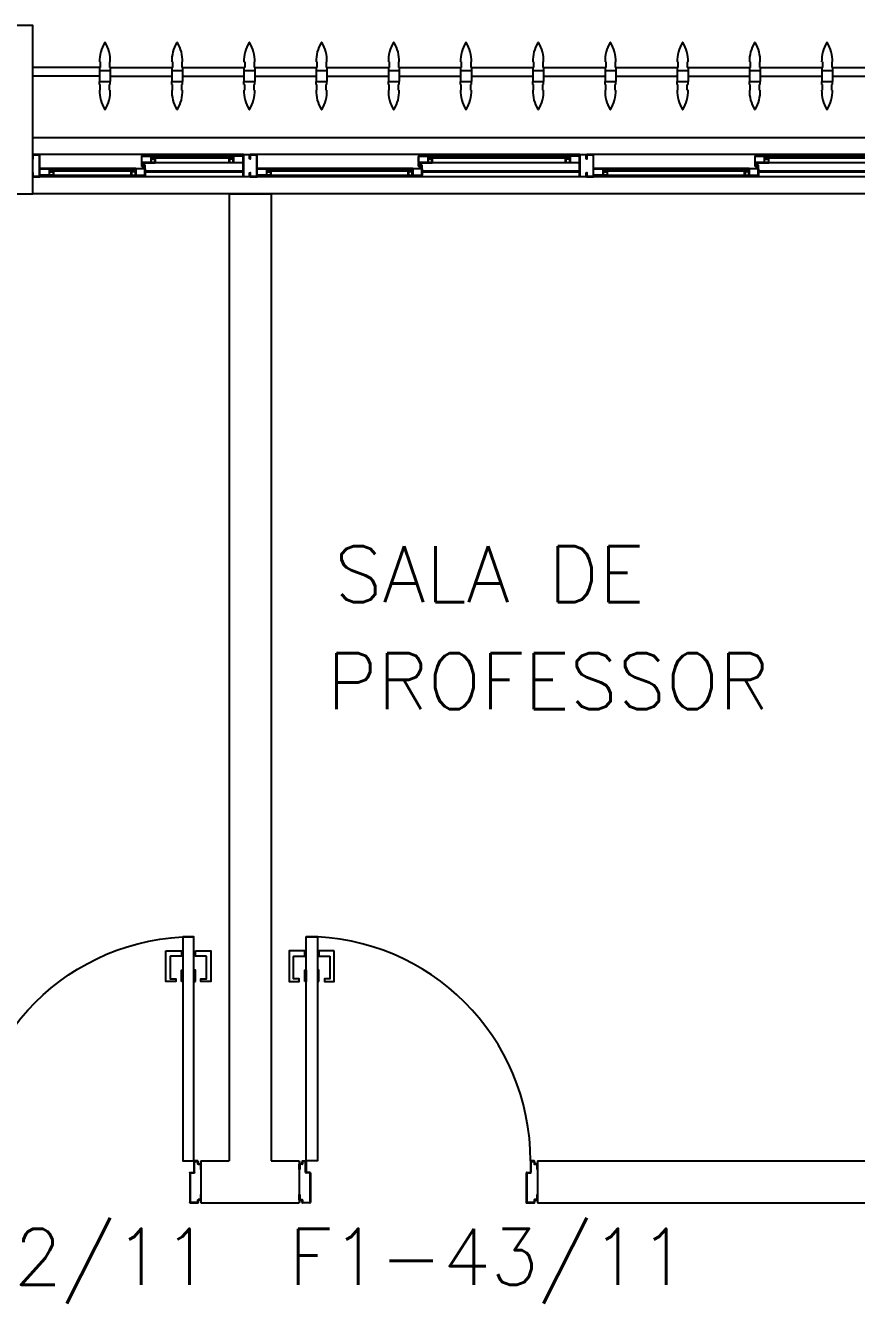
# Model space of a CAD drawing. Header units: millimetres. Extents: x 1887 to 2405, y 1100 to 1335.
# Drawn here: x 2100.384 to 2103.347, y 1239.49 to 1244.048 of the extents above; entities that cross this region are included whole.
import ezdxf

# ---------------------------------------------------------------- set-up
doc = ezdxf.new("R2010")
doc.units = ezdxf.units.MM
for name, color, linetype in [('AR-ALV', 2, 'Continuous'), ('AR-BRISES', 1, 'Continuous'), ('AR-ESQ', 1, 'Continuous'), ('AR-ESTC', 3, 'Continuous'), ('AR-PEITORIL', 1, 'Continuous'), ('AR-PORTA', 1, 'Continuous'), ('BR-PAINEL', 1, 'Continuous'), ('BR-SUPORTE', 1, 'Continuous'), ('DT-ESQ-BAGUETE-C', 2, 'Continuous'), ('DT-ESQ-BAGUETE-V', 1, 'Continuous'), ('DT-ESQ-CHAPA DOBRADA-V', 1, 'Continuous'), ('DT-ESQ-PERFIL CADEIRA-C', 2, 'Continuous'), ('DT-ESQ-PERFIL CADEIRA-V', 1, 'Continuous'), ('DT-ESQ-PERFIL U SIMPLES-C', 2, 'Continuous'), ('DT-ESQ-PERFIL U-C', 2, 'Continuous'), ('DT-ESQ-PERFIL U-V', 1, 'Continuous'), ('DT-ESQ-VIDRO-C', 2, 'Continuous'), ('ENDEREÇO', 2, 'Continuous'), ('maçaneta', 1, 'Continuous'), ('mov', 1, 'Continuous'), ('PM-PERFIL U-C', 2, 'Continuous'), ('pm1', 2, 'Continuous'), ('TEXTO', 2, 'Continuous')]:
    doc.layers.add(name, color=color, linetype=linetype)
doc.styles.add('UNB-100', font='simplex.shx', dxfattribs={"height": 0.2})
doc.styles.add('UNB1-100', font='simplex.shx', dxfattribs={"height": 0.2})

# ---------------------------------------------------------------- blocks, each defined once
blk = doc.blocks.new('EF40-P')
at = {"layer": 'DT-ESQ-BAGUETE-C', "color": 2, "ltscale": 0.1}
for points in [[(2.61, -0.08), (2.5965, -0.08), (2.5965, -0.0785), (2.6095, -0.0785, 0.414214), (2.61, -0.078), (2.61, -0.067, 0.414214), (2.6095, -0.0665), (2.5965, -0.0665), (2.5965, -0.065), (2.61, -0.065, -0.414214), (2.6115, -0.0665), (2.6115, -0.0785, -0.414214)], [(3.1015, -0.08), (3.115, -0.08), (3.115, -0.0785), (3.102, -0.0785, -0.414214), (3.1015, -0.078), (3.1015, -0.067, -0.414214), (3.102, -0.0665), (3.115, -0.0665), (3.115, -0.065), (3.1015, -0.065, 0.414214), (3.1, -0.0665), (3.1, -0.0785, 0.414214)], [(3.81, -0.08), (3.7965, -0.08), (3.7965, -0.0785), (3.8095, -0.0785, 0.414214), (3.81, -0.078), (3.81, -0.067, 0.414214), (3.8095, -0.0665), (3.7965, -0.0665), (3.7965, -0.065), (3.81, -0.065, -0.414214), (3.8115, -0.0665), (3.8115, -0.0785, -0.414214)], [(4.3015, -0.08), (4.315, -0.08), (4.315, -0.0785), (4.302, -0.0785, -0.414214), (4.3015, -0.078), (4.3015, -0.067, -0.414214), (4.302, -0.0665), (4.315, -0.0665), (4.315, -0.065), (4.3015, -0.065, 0.414214), (4.3, -0.0665), (4.3, -0.0785, 0.414214)], [(4.7975, -0.08), (4.784, -0.08), (4.784, -0.0785), (4.797, -0.0785, 0.414214), (4.7975, -0.078), (4.7975, -0.067, 0.414214), (4.797, -0.0665), (4.784, -0.0665), (4.784, -0.065), (4.7975, -0.065, -0.414214), (4.799, -0.0665), (4.799, -0.0785, -0.414214)], [(5.0765, -0.08), (5.09, -0.08), (5.09, -0.0785), (5.077, -0.0785, -0.414214), (5.0765, -0.078), (5.0765, -0.067, -0.414214), (5.077, -0.0665), (5.09, -0.0665), (5.09, -0.065), (5.0765, -0.065, 0.414214), (5.075, -0.0665), (5.075, -0.0785, 0.414214)], [(2.5265, -0.125), (2.54, -0.125), (2.54, -0.1235), (2.527, -0.1235, -0.414214), (2.5265, -0.123), (2.5265, -0.112, -0.414214), (2.527, -0.1115), (2.54, -0.1115), (2.54, -0.11), (2.5265, -0.11, 0.414214), (2.525, -0.1115), (2.525, -0.1235, 0.414214)], [(3.2485, -0.125), (3.235, -0.125), (3.235, -0.1235), (3.248, -0.1235, 0.414214), (3.2485, -0.123), (3.2485, -0.112, 0.414214), (3.248, -0.1115), (3.235, -0.1115), (3.235, -0.11), (3.2485, -0.11, -0.414214), (3.25, -0.1115), (3.25, -0.1235, -0.414214)], [(3.7265, -0.125), (3.74, -0.125), (3.74, -0.1235), (3.727, -0.1235, -0.414214), (3.7265, -0.123), (3.7265, -0.112, -0.414214), (3.727, -0.1115), (3.74, -0.1115), (3.74, -0.11), (3.7265, -0.11, 0.414214), (3.725, -0.1115), (3.725, -0.1235, 0.414214)], [(4.4485, -0.125), (4.435, -0.125), (4.435, -0.1235), (4.448, -0.1235, 0.414214), (4.4485, -0.123), (4.4485, -0.112, 0.414214), (4.448, -0.1115), (4.435, -0.1115), (4.435, -0.11), (4.4485, -0.11, -0.414214), (4.45, -0.1115), (4.45, -0.1235, -0.414214)], [(4.714, -0.125), (4.7275, -0.125), (4.7275, -0.1235), (4.7145, -0.1235, -0.414214), (4.714, -0.123), (4.714, -0.112, -0.414214), (4.7145, -0.1115), (4.7275, -0.1115), (4.7275, -0.11), (4.714, -0.11, 0.414214), (4.7125, -0.1115), (4.7125, -0.1235, 0.414214)]]:
    blk.add_lwpolyline(points, format="xyb", close=True, dxfattribs=at)
at = {"layer": 'DT-ESQ-BAGUETE-V', "ltscale": 0.1}
for p, q in [((2.61, -0.065), (3.1015, -0.065)), ((3.81, -0.065), (4.3015, -0.065)), ((4.7975, -0.065), (5.0765, -0.065))]:
    blk.add_line(p, q, dxfattribs=at)
at = {"layer": 'DT-ESQ-BAGUETE-V', "color": 1, "ltscale": 0.1}
for p, q in [((2.0485, -0.11), (2.5265, -0.11)), ((3.2485, -0.11), (3.7265, -0.11)), ((4.4485, -0.11), (4.714, -0.11))]:
    blk.add_line(p, q, dxfattribs=at)
at = {"layer": 'DT-ESQ-CHAPA DOBRADA-V', "color": 1, "ltscale": 0.1}
for p, q in [((2, -0.077), (2.5615, -0.077)), ((2, -0.08), (2.5615, -0.08)), ((3.2, -0.077), (3.7615, -0.077)), ((3.2, -0.08), (3.7615, -0.08))]:
    blk.add_line(p, q, dxfattribs=at)
at = {"layer": 'DT-ESQ-CHAPA DOBRADA-V', "ltscale": 0.1}
for p, q in [((4.4, -0.077), (4.749, -0.077)), ((4.4, -0.08), (4.749, -0.08))]:
    blk.add_line(p, q, dxfattribs=at)
at = {"layer": 'DT-ESQ-PERFIL CADEIRA-C', "color": 2, "ltscale": 0.1}
for p, q in [((2.5635, -0.0885), (2.61, -0.0885)), ((3.15, -0.0885), (3.1015, -0.0885)), ((3.7635, -0.0885), (3.81, -0.0885)), ((4.35, -0.0885), (4.3015, -0.0885)), ((4.751, -0.0885), (4.7975, -0.0885)), ((5.125, -0.0885), (5.0765, -0.0885)), ((2.573, -0.1335), (2.5265, -0.1335)), ((3.2, -0.1335), (3.2485, -0.1335)), ((3.773, -0.1335), (3.7265, -0.1335)), ((4.7605, -0.1335), (4.714, -0.1335))]:
    blk.add_line(p, q, dxfattribs=at)
at = {"layer": 'DT-ESQ-PERFIL CADEIRA-C', "ltscale": 0.1}
blk.add_line((4.4, -0.1335), (4.4485, -0.1335), dxfattribs=at)
at = {"layer": 'DT-ESQ-PERFIL CADEIRA-C', "color": 2, "ltscale": 0.1}
for points in [[(2.61, -0.087, -1), (2.61, -0.09), (2.5635, -0.09, -0.414214), (2.5615, -0.088), (2.5615, -0.067, -0.414214), (2.5635, -0.065), (2.595, -0.065, -0.414214), (2.5965, -0.0665), (2.5965, -0.087)], [(2.5965, -0.0885, -0.198913), (2.5954, -0.0881, -0.198913), (2.595, -0.087), (2.595, -0.067, 0.414214), (2.5945, -0.0665), (2.5635, -0.0665, 0.414214), (2.563, -0.067), (2.563, -0.088, 0.414214), (2.5635, -0.0885)], [(3.1015, -0.09), (3.15, -0.09), (3.15, -0.0885), (3.115, -0.0885, 0.198912), (3.1161, -0.0881, 0.198913), (3.1165, -0.087), (3.1165, -0.067, -0.414214), (3.117, -0.0665), (3.15, -0.0665), (3.15, -0.065), (3.1165, -0.065, 0.414214), (3.115, -0.0665), (3.115, -0.0785), (3.115, -0.08), (3.115, -0.087), (3.1015, -0.087, 1)], [(3.81, -0.087, -1), (3.81, -0.09), (3.7635, -0.09, -0.414214), (3.7615, -0.088), (3.7615, -0.067, -0.414214), (3.7635, -0.065), (3.795, -0.065, -0.414214), (3.7965, -0.0665), (3.7965, -0.087)], [(3.7965, -0.0885, -0.198913), (3.7954, -0.0881, -0.198913), (3.795, -0.087), (3.795, -0.067, 0.414214), (3.7945, -0.0665), (3.7635, -0.0665, 0.414214), (3.763, -0.067), (3.763, -0.088, 0.414214), (3.7635, -0.0885)], [(4.3015, -0.09), (4.35, -0.09), (4.35, -0.0885), (4.315, -0.0885, 0.198912), (4.3161, -0.0881, 0.198913), (4.3165, -0.087), (4.3165, -0.067, -0.414214), (4.317, -0.0665), (4.35, -0.0665), (4.35, -0.065), (4.3165, -0.065, 0.414214), (4.315, -0.0665), (4.315, -0.0785), (4.315, -0.08), (4.315, -0.087), (4.3015, -0.087, 1)], [(4.7975, -0.087, -1), (4.7975, -0.09), (4.751, -0.09, -0.414214), (4.749, -0.088), (4.749, -0.067, -0.414214), (4.751, -0.065), (4.7825, -0.065, -0.414214), (4.784, -0.0665), (4.784, -0.087)], [(4.784, -0.0885, -0.198913), (4.7829, -0.0881, -0.198913), (4.7825, -0.087), (4.7825, -0.067, 0.414214), (4.782, -0.0665), (4.751, -0.0665, 0.414214), (4.7505, -0.067), (4.7505, -0.088, 0.414214), (4.751, -0.0885)], [(5.0765, -0.09), (5.125, -0.09), (5.125, -0.0885), (5.09, -0.0885, 0.198912), (5.0911, -0.0881, 0.198913), (5.0915, -0.087), (5.0915, -0.067, -0.414214), (5.092, -0.0665), (5.125, -0.0665), (5.125, -0.065), (5.0915, -0.065, 0.414214), (5.09, -0.0665), (5.09, -0.0785), (5.09, -0.08), (5.09, -0.087), (5.0765, -0.087, 1)], [(2.5265, -0.132, 1), (2.5265, -0.135), (2.573, -0.135, 0.414214), (2.575, -0.133), (2.575, -0.112, 0.414214), (2.573, -0.11), (2.5415, -0.11, 0.414214), (2.54, -0.1115), (2.54, -0.132)], [(2.54, -0.1335, 0.198913), (2.5411, -0.1331, 0.198913), (2.5415, -0.132), (2.5415, -0.112, -0.414214), (2.542, -0.1115), (2.573, -0.1115, -0.414214), (2.5735, -0.112), (2.5735, -0.133, -0.414214), (2.573, -0.1335)], [(3.2485, -0.135), (3.2, -0.135), (3.2, -0.1335), (3.235, -0.1335, -0.198912), (3.2339, -0.1331, -0.198913), (3.2335, -0.132), (3.2335, -0.112, 0.414214), (3.233, -0.1115), (3.2, -0.1115), (3.2, -0.11), (3.2335, -0.11, -0.414214), (3.235, -0.1115), (3.235, -0.1235), (3.235, -0.125), (3.235, -0.132), (3.2485, -0.132, -1)], [(3.7265, -0.132, 1), (3.7265, -0.135), (3.773, -0.135, 0.414214), (3.775, -0.133), (3.775, -0.112, 0.414214), (3.773, -0.11), (3.7415, -0.11, 0.414214), (3.74, -0.1115), (3.74, -0.132)], [(3.74, -0.1335, 0.198913), (3.7411, -0.1331, 0.198913), (3.7415, -0.132), (3.7415, -0.112, -0.414214), (3.742, -0.1115), (3.773, -0.1115, -0.414214), (3.7735, -0.112), (3.7735, -0.133, -0.414214), (3.773, -0.1335)], [(4.4485, -0.135), (4.4, -0.135), (4.4, -0.1335), (4.435, -0.1335, -0.198912), (4.4339, -0.1331, -0.198913), (4.4335, -0.132), (4.4335, -0.112, 0.414214), (4.433, -0.1115), (4.4, -0.1115), (4.4, -0.11), (4.4335, -0.11, -0.414214), (4.435, -0.1115), (4.435, -0.1235), (4.435, -0.125), (4.435, -0.132), (4.4485, -0.132, -1)], [(4.714, -0.132, 1), (4.714, -0.135), (4.7605, -0.135, 0.414214), (4.7625, -0.133), (4.7625, -0.112, 0.414214), (4.7605, -0.11), (4.729, -0.11, 0.414214), (4.7275, -0.1115), (4.7275, -0.132)], [(4.7275, -0.1335, 0.198913), (4.7286, -0.1331, 0.198913), (4.729, -0.132), (4.729, -0.112, -0.414214), (4.7295, -0.1115), (4.7605, -0.1115, -0.414214), (4.761, -0.112), (4.761, -0.133, -0.414214), (4.7605, -0.1335)]]:
    blk.add_lwpolyline(points, format="xyb", close=True, dxfattribs=at)
at = {"layer": 'DT-ESQ-PERFIL CADEIRA-V', "color": 1, "ltscale": 0.1}
for p, q in [((2.595, -0.09), (3.1015, -0.09)), ((3.795, -0.09), (4.3015, -0.09)), ((4.7825, -0.09), (5.0765, -0.09)), ((2.0485, -0.135), (2.5265, -0.135)), ((4.4485, -0.135), (4.714, -0.135))]:
    blk.add_line(p, q, dxfattribs=at)
at = {"layer": 'DT-ESQ-PERFIL CADEIRA-V', "color": 2, "ltscale": 0.1}
blk.add_line((3.2485, -0.135), (3.7265, -0.135), dxfattribs=at)
at = {"layer": 'DT-ESQ-PERFIL U SIMPLES-C', "color": 2, "ltscale": 0.1}
for points in [[(2.5635, -0.102), (2.5715, -0.102), (2.5715, -0.1005), (2.5635, -0.1005, -0.414214), (2.563, -0.1), (2.563, -0.092, -0.414214), (2.5635, -0.0915), (2.5715, -0.0915), (2.5715, -0.09), (2.5635, -0.09, 0.414214), (2.5615, -0.092), (2.5615, -0.1, 0.414214)], [(3.7635, -0.102), (3.7715, -0.102), (3.7715, -0.1005), (3.7635, -0.1005, -0.414214), (3.763, -0.1), (3.763, -0.092, -0.414214), (3.7635, -0.0915), (3.7715, -0.0915), (3.7715, -0.09), (3.7635, -0.09, 0.414214), (3.7615, -0.092), (3.7615, -0.1, 0.414214)], [(4.751, -0.102), (4.759, -0.102), (4.759, -0.1005), (4.751, -0.1005, -0.414214), (4.7505, -0.1), (4.7505, -0.092, -0.414214), (4.751, -0.0915), (4.759, -0.0915), (4.759, -0.09), (4.751, -0.09, 0.414214), (4.749, -0.092), (4.749, -0.1, 0.414214)], [(2.573, -0.098), (2.565, -0.098), (2.565, -0.0995), (2.573, -0.0995, -0.414214), (2.5735, -0.1), (2.5735, -0.108, -0.414214), (2.573, -0.1085), (2.565, -0.1085), (2.565, -0.11), (2.573, -0.11, 0.414214), (2.575, -0.108), (2.575, -0.1, 0.414214)], [(3.773, -0.098), (3.765, -0.098), (3.765, -0.0995), (3.773, -0.0995, -0.414214), (3.7735, -0.1), (3.7735, -0.108, -0.414214), (3.773, -0.1085), (3.765, -0.1085), (3.765, -0.11), (3.773, -0.11, 0.414214), (3.775, -0.108), (3.775, -0.1, 0.414214)], [(4.7605, -0.098), (4.7525, -0.098), (4.7525, -0.0995), (4.7605, -0.0995, -0.414214), (4.761, -0.1), (4.761, -0.108, -0.414214), (4.7605, -0.1085), (4.7525, -0.1085), (4.7525, -0.11), (4.7605, -0.11, 0.414214), (4.7625, -0.108), (4.7625, -0.1, 0.414214)]]:
    blk.add_lwpolyline(points, format="xyb", close=True, dxfattribs=at)
at = {"layer": 'DT-ESQ-PERFIL U-C', "color": 2, "ltscale": 0.1}
for points in [[(3.175, -0.0615, 0.414214), (3.1735, -0.06), (3.1515, -0.06, 0.414214), (3.15, -0.0615), (3.15, -0.1385, 0.414214), (3.1515, -0.14), (3.1735, -0.14, 0.414214), (3.175, -0.1385), (3.175, -0.125), (3.1735, -0.125), (3.1735, -0.138, -0.414214), (3.173, -0.1385), (3.152, -0.1385, -0.414214), (3.1515, -0.138), (3.1515, -0.062, -0.414214), (3.152, -0.0615), (3.173, -0.0615, -0.414214), (3.1735, -0.062), (3.1735, -0.075), (3.175, -0.075)], [(3.175, -0.0615, -0.414214), (3.1765, -0.06), (3.1985, -0.06, -0.414214), (3.2, -0.0615), (3.2, -0.1385, -0.414214), (3.1985, -0.14), (3.1765, -0.14, -0.414214), (3.175, -0.1385), (3.175, -0.125), (3.1765, -0.125), (3.1765, -0.138, 0.414214), (3.177, -0.1385), (3.198, -0.1385, 0.414214), (3.1985, -0.138), (3.1985, -0.062, 0.414214), (3.198, -0.0615), (3.177, -0.0615, 0.414214), (3.1765, -0.062), (3.1765, -0.075), (3.175, -0.075)], [(4.375, -0.0615, 0.414214), (4.3735, -0.06), (4.3515, -0.06, 0.414214), (4.35, -0.0615), (4.35, -0.1385, 0.414214), (4.3515, -0.14), (4.3735, -0.14, 0.414214), (4.375, -0.1385), (4.375, -0.125), (4.3735, -0.125), (4.3735, -0.138, -0.414214), (4.373, -0.1385), (4.352, -0.1385, -0.414214), (4.3515, -0.138), (4.3515, -0.062, -0.414214), (4.352, -0.0615), (4.373, -0.0615, -0.414214), (4.3735, -0.062), (4.3735, -0.075), (4.375, -0.075)], [(4.375, -0.0615, -0.414214), (4.3765, -0.06), (4.3985, -0.06, -0.414214), (4.4, -0.0615), (4.4, -0.1385, -0.414214), (4.3985, -0.14), (4.3765, -0.14, -0.414214), (4.375, -0.1385), (4.375, -0.125), (4.3765, -0.125), (4.3765, -0.138, 0.414214), (4.377, -0.1385), (4.398, -0.1385, 0.414214), (4.3985, -0.138), (4.3985, -0.062, 0.414214), (4.398, -0.0615), (4.377, -0.0615, 0.414214), (4.3765, -0.062), (4.3765, -0.075), (4.375, -0.075)], [(5.15, -0.0615, 0.414214), (5.1485, -0.06), (5.1265, -0.06, 0.414214), (5.125, -0.0615), (5.125, -0.1385, 0.414214), (5.1265, -0.14), (5.1485, -0.14, 0.414214), (5.15, -0.1385), (5.15, -0.125), (5.1485, -0.125), (5.1485, -0.138, -0.414214), (5.148, -0.1385), (5.127, -0.1385, -0.414214), (5.1265, -0.138), (5.1265, -0.062, -0.414214), (5.127, -0.0615), (5.148, -0.0615, -0.414214), (5.1485, -0.062), (5.1485, -0.075), (5.15, -0.075)]]:
    blk.add_lwpolyline(points, format="xyb", close=True, dxfattribs=at)
at = {"layer": 'DT-ESQ-PERFIL U-V', "color": 1, "ltscale": 0.1}
for p, q in [((1.9985, -0.06), (3.1515, -0.06)), ((4.3985, -0.06), (5.1265, -0.06)), ((1.9985, -0.14), (3.1515, -0.14)), ((4.3985, -0.14), (5.1265, -0.14))]:
    blk.add_line(p, q, dxfattribs=at)
at = {"layer": 'DT-ESQ-PERFIL U-V', "ltscale": 0.1}
for p, q in [((3.1985, -0.06), (4.3515, -0.06)), ((3.1985, -0.14), (4.3515, -0.14))]:
    blk.add_line(p, q, dxfattribs=at)
at = {"layer": 'DT-ESQ-VIDRO-C', "ltscale": 0.1}
for points in [[(3.1125, -0.085), (3.1125, -0.082), (2.599, -0.082), (2.599, -0.085)], [(4.3125, -0.085), (4.3125, -0.082), (3.799, -0.082), (3.799, -0.085)], [(5.0875, -0.085), (5.0875, -0.082), (4.7865, -0.082), (4.7865, -0.085)], [(2.038, -0.13), (2.038, -0.127), (2.537, -0.127), (2.537, -0.13)], [(3.238, -0.13), (3.238, -0.127), (3.737, -0.127), (3.737, -0.13)], [(4.438, -0.13), (4.438, -0.127), (4.7245, -0.127), (4.7245, -0.13)]]:
    blk.add_lwpolyline(points, close=True, dxfattribs=at)
blk = doc.blocks.new('BR-MODULO8')
at = {"layer": 'BR-PAINEL'}
for p, q in [((-4.9117, 0.27), (-4.9092, 0.27)), ((-4.9117, 0.25), (-4.9117, 0.24)), ((-4.9117, 0.25), (-4.9092, 0.25)), ((-4.9117, 0.24), (-4.8733, 0.24)), ((-4.9117, 0.24), (-4.9117, 0.2)), ((-4.9092, 0.27), (-4.9092, 0.25)), ((-4.8758, 0.27), (-4.8758, 0.25)), ((-4.8733, 0.27), (-4.8758, 0.27)), ((-4.8733, 0.25), (-4.8758, 0.25)), ((-4.8733, 0.25), (-4.8733, 0.24)), ((-4.8733, 0.24), (-4.8733, 0.2)), ((-4.6542, 0.27), (-4.6517, 0.27)), ((-4.6542, 0.25), (-4.6542, 0.24)), ((-4.6542, 0.25), (-4.6517, 0.25)), ((-4.6542, 0.24), (-4.6158, 0.24)), ((-4.6542, 0.24), (-4.6542, 0.2)), ((-4.6517, 0.27), (-4.6517, 0.25)), ((-4.6183, 0.27), (-4.6183, 0.25)), ((-4.6158, 0.27), (-4.6183, 0.27)), ((-4.6158, 0.25), (-4.6183, 0.25)), ((-4.6158, 0.25), (-4.6158, 0.24)), ((-4.6158, 0.24), (-4.6158, 0.2)), ((-4.3967, 0.27), (-4.3942, 0.27)), ((-4.3967, 0.25), (-4.3967, 0.24)), ((-4.3967, 0.25), (-4.3942, 0.25)), ((-4.3967, 0.24), (-4.3583, 0.24)), ((-4.3967, 0.24), (-4.3967, 0.2)), ((-4.3942, 0.27), (-4.3942, 0.25)), ((-4.3608, 0.27), (-4.3608, 0.25)), ((-4.3583, 0.27), (-4.3608, 0.27)), ((-4.3583, 0.25), (-4.3608, 0.25)), ((-4.3583, 0.25), (-4.3583, 0.24)), ((-4.3583, 0.24), (-4.3583, 0.2)), ((-4.1392, 0.27), (-4.1367, 0.27)), ((-4.1392, 0.25), (-4.1392, 0.24)), ((-4.1392, 0.25), (-4.1367, 0.25)), ((-4.1392, 0.24), (-4.1008, 0.24)), ((-4.1392, 0.24), (-4.1392, 0.2)), ((-4.1367, 0.27), (-4.1367, 0.25)), ((-4.1033, 0.27), (-4.1033, 0.25)), ((-4.1008, 0.27), (-4.1033, 0.27)), ((-4.1008, 0.25), (-4.1033, 0.25)), ((-4.1008, 0.25), (-4.1008, 0.24)), ((-4.1008, 0.24), (-4.1008, 0.2)), ((-3.8817, 0.27), (-3.8792, 0.27)), ((-3.8817, 0.25), (-3.8817, 0.24)), ((-3.8817, 0.25), (-3.8792, 0.25)), ((-3.8817, 0.24), (-3.8433, 0.24)), ((-3.8817, 0.24), (-3.8817, 0.2)), ((-3.8792, 0.27), (-3.8792, 0.25)), ((-3.8458, 0.27), (-3.8458, 0.25)), ((-3.8433, 0.27), (-3.8458, 0.27)), ((-3.8433, 0.25), (-3.8458, 0.25)), ((-3.8433, 0.25), (-3.8433, 0.24)), ((-3.8433, 0.24), (-3.8433, 0.2)), ((-3.6242, 0.27), (-3.6217, 0.27)), ((-3.6242, 0.25), (-3.6242, 0.24)), ((-3.6242, 0.25), (-3.6217, 0.25)), ((-3.6242, 0.24), (-3.5858, 0.24)), ((-3.6242, 0.24), (-3.6242, 0.2)), ((-3.6217, 0.27), (-3.6217, 0.25)), ((-3.5883, 0.27), (-3.5883, 0.25)), ((-3.5858, 0.27), (-3.5883, 0.27)), ((-3.5858, 0.25), (-3.5883, 0.25)), ((-3.5858, 0.25), (-3.5858, 0.24)), ((-3.5858, 0.24), (-3.5858, 0.2)), ((-3.3667, 0.27), (-3.3642, 0.27)), ((-3.3667, 0.25), (-3.3667, 0.24)), ((-3.3667, 0.25), (-3.3642, 0.25)), ((-3.3667, 0.24), (-3.3283, 0.24)), ((-3.3667, 0.24), (-3.3667, 0.2)), ((-3.3642, 0.27), (-3.3642, 0.25)), ((-3.3308, 0.27), (-3.3308, 0.25)), ((-3.3283, 0.27), (-3.3308, 0.27)), ((-3.3283, 0.25), (-3.3308, 0.25)), ((-3.3283, 0.25), (-3.3283, 0.24)), ((-3.3283, 0.24), (-3.3283, 0.2)), ((-3.1092, 0.27), (-3.1067, 0.27)), ((-3.1092, 0.25), (-3.1092, 0.24)), ((-3.1092, 0.25), (-3.1067, 0.25)), ((-3.1092, 0.24), (-3.0708, 0.24)), ((-3.1092, 0.24), (-3.1092, 0.2)), ((-3.1067, 0.27), (-3.1067, 0.25)), ((-3.0733, 0.27), (-3.0733, 0.25)), ((-3.0708, 0.27), (-3.0733, 0.27)), ((-3.0708, 0.25), (-3.0733, 0.25)), ((-3.0708, 0.25), (-3.0708, 0.24)), ((-3.0708, 0.24), (-3.0708, 0.2)), ((-2.8517, 0.27), (-2.8492, 0.27)), ((-2.8517, 0.25), (-2.8517, 0.24)), ((-2.8517, 0.25), (-2.8492, 0.25)), ((-2.8517, 0.24), (-2.8133, 0.24)), ((-2.8517, 0.24), (-2.8517, 0.2)), ((-2.8492, 0.27), (-2.8492, 0.25)), ((-2.8158, 0.27), (-2.8158, 0.25)), ((-2.8133, 0.27), (-2.8158, 0.27)), ((-2.8133, 0.25), (-2.8158, 0.25)), ((-2.8133, 0.25), (-2.8133, 0.24)), ((-2.8133, 0.24), (-2.8133, 0.2)), ((-2.5942, 0.27), (-2.5917, 0.27)), ((-2.5942, 0.25), (-2.5942, 0.24)), ((-2.5942, 0.25), (-2.5917, 0.25)), ((-2.5942, 0.24), (-2.5558, 0.24)), ((-2.5942, 0.24), (-2.5942, 0.2)), ((-2.5917, 0.27), (-2.5917, 0.25)), ((-2.5583, 0.27), (-2.5583, 0.25)), ((-2.5558, 0.27), (-2.5583, 0.27)), ((-2.5558, 0.25), (-2.5583, 0.25)), ((-2.5558, 0.25), (-2.5558, 0.24)), ((-2.5558, 0.24), (-2.5558, 0.2)), ((-2.3367, 0.27), (-2.3342, 0.27)), ((-2.3367, 0.25), (-2.3367, 0.24)), ((-2.3367, 0.25), (-2.3342, 0.25)), ((-2.3367, 0.24), (-2.2983, 0.24)), ((-2.3367, 0.24), (-2.3367, 0.2)), ((-2.3342, 0.27), (-2.3342, 0.25)), ((-2.3008, 0.27), (-2.3008, 0.25)), ((-2.2983, 0.27), (-2.3008, 0.27)), ((-2.2983, 0.25), (-2.3008, 0.25)), ((-2.2983, 0.25), (-2.2983, 0.24)), ((-2.2983, 0.24), (-2.2983, 0.2)), ((-4.9117, 0.2), (-4.8733, 0.2)), ((-4.9117, 0.19), (-4.9117, 0.2)), ((-4.9117, 0.19), (-4.9092, 0.19)), ((-4.9092, 0.17), (-4.9092, 0.19)), ((-4.8733, 0.19), (-4.8758, 0.19)), ((-4.8758, 0.17), (-4.8758, 0.19)), ((-4.8733, 0.19), (-4.8733, 0.2)), ((-4.6542, 0.2), (-4.6158, 0.2)), ((-4.6542, 0.19), (-4.6542, 0.2)), ((-4.6542, 0.19), (-4.6517, 0.19)), ((-4.6517, 0.17), (-4.6517, 0.19)), ((-4.6158, 0.19), (-4.6183, 0.19)), ((-4.6183, 0.17), (-4.6183, 0.19)), ((-4.6158, 0.19), (-4.6158, 0.2)), ((-4.3967, 0.2), (-4.3583, 0.2)), ((-4.3967, 0.19), (-4.3967, 0.2)), ((-4.3967, 0.19), (-4.3942, 0.19)), ((-4.3942, 0.17), (-4.3942, 0.19)), ((-4.3583, 0.19), (-4.3608, 0.19)), ((-4.3608, 0.17), (-4.3608, 0.19)), ((-4.3583, 0.19), (-4.3583, 0.2)), ((-4.1392, 0.2), (-4.1008, 0.2)), ((-4.1392, 0.19), (-4.1392, 0.2)), ((-4.1392, 0.19), (-4.1367, 0.19)), ((-4.1367, 0.17), (-4.1367, 0.19)), ((-4.1008, 0.19), (-4.1033, 0.19)), ((-4.1033, 0.17), (-4.1033, 0.19)), ((-4.1008, 0.19), (-4.1008, 0.2)), ((-3.8817, 0.2), (-3.8433, 0.2)), ((-3.8817, 0.19), (-3.8817, 0.2)), ((-3.8817, 0.19), (-3.8792, 0.19)), ((-3.8792, 0.17), (-3.8792, 0.19)), ((-3.8433, 0.19), (-3.8458, 0.19)), ((-3.8458, 0.17), (-3.8458, 0.19)), ((-3.8433, 0.19), (-3.8433, 0.2)), ((-3.6242, 0.2), (-3.5858, 0.2)), ((-3.6242, 0.19), (-3.6242, 0.2)), ((-3.6242, 0.19), (-3.6217, 0.19)), ((-3.6217, 0.17), (-3.6217, 0.19)), ((-3.5858, 0.19), (-3.5883, 0.19)), ((-3.5883, 0.17), (-3.5883, 0.19)), ((-3.5858, 0.19), (-3.5858, 0.2)), ((-3.3667, 0.2), (-3.3283, 0.2)), ((-3.3667, 0.19), (-3.3667, 0.2)), ((-3.3667, 0.19), (-3.3642, 0.19)), ((-3.3642, 0.17), (-3.3642, 0.19)), ((-3.3283, 0.19), (-3.3308, 0.19)), ((-3.3308, 0.17), (-3.3308, 0.19)), ((-3.3283, 0.19), (-3.3283, 0.2)), ((-3.1092, 0.2), (-3.0708, 0.2)), ((-3.1092, 0.19), (-3.1092, 0.2)), ((-3.1092, 0.19), (-3.1067, 0.19)), ((-3.1067, 0.17), (-3.1067, 0.19)), ((-3.0708, 0.19), (-3.0733, 0.19)), ((-3.0733, 0.17), (-3.0733, 0.19)), ((-3.0708, 0.19), (-3.0708, 0.2)), ((-2.8517, 0.2), (-2.8133, 0.2)), ((-2.8517, 0.19), (-2.8517, 0.2)), ((-2.8517, 0.19), (-2.8492, 0.19)), ((-2.8492, 0.17), (-2.8492, 0.19)), ((-2.8133, 0.19), (-2.8158, 0.19)), ((-2.8158, 0.17), (-2.8158, 0.19)), ((-2.8133, 0.19), (-2.8133, 0.2)), ((-2.5942, 0.2), (-2.5558, 0.2)), ((-2.5942, 0.19), (-2.5942, 0.2)), ((-2.5942, 0.19), (-2.5917, 0.19)), ((-2.5917, 0.17), (-2.5917, 0.19)), ((-2.5558, 0.19), (-2.5583, 0.19)), ((-2.5583, 0.17), (-2.5583, 0.19)), ((-2.5558, 0.19), (-2.5558, 0.2)), ((-2.3367, 0.2), (-2.2983, 0.2)), ((-2.3367, 0.19), (-2.3367, 0.2)), ((-2.3367, 0.19), (-2.3342, 0.19)), ((-2.3342, 0.17), (-2.3342, 0.19)), ((-2.2983, 0.19), (-2.3008, 0.19)), ((-2.3008, 0.17), (-2.3008, 0.19)), ((-2.2983, 0.19), (-2.2983, 0.2)), ((-4.9117, 0.17), (-4.9092, 0.17)), ((-4.8733, 0.17), (-4.8758, 0.17)), ((-4.6542, 0.17), (-4.6517, 0.17)), ((-4.6158, 0.17), (-4.6183, 0.17)), ((-4.3967, 0.17), (-4.3942, 0.17)), ((-4.3583, 0.17), (-4.3608, 0.17)), ((-4.1392, 0.17), (-4.1367, 0.17)), ((-4.1008, 0.17), (-4.1033, 0.17)), ((-3.8817, 0.17), (-3.8792, 0.17)), ((-3.8433, 0.17), (-3.8458, 0.17)), ((-3.6242, 0.17), (-3.6217, 0.17)), ((-3.5858, 0.17), (-3.5883, 0.17)), ((-3.3667, 0.17), (-3.3642, 0.17)), ((-3.3283, 0.17), (-3.3308, 0.17)), ((-3.1092, 0.17), (-3.1067, 0.17)), ((-3.0708, 0.17), (-3.0733, 0.17)), ((-2.8517, 0.17), (-2.8492, 0.17)), ((-2.8133, 0.17), (-2.8158, 0.17)), ((-2.5942, 0.17), (-2.5917, 0.17)), ((-2.5558, 0.17), (-2.5583, 0.17)), ((-2.3367, 0.17), (-2.3342, 0.17)), ((-2.2983, 0.17), (-2.3008, 0.17))]:
    blk.add_line(p, q, dxfattribs=at)
for centre, radius, start, end in [((-4.7867, 0.2739), 0.1251, 148.4721, 181.772), ((-4.8925, 0.3387), 0.001, 37.1012, 142.8988), ((-4.9983, 0.2739), 0.1251, 358.228, 31.5279), ((-4.5292, 0.2739), 0.1251, 148.4721, 181.772), ((-4.635, 0.3387), 0.001, 37.1012, 142.8988), ((-4.7408, 0.2739), 0.1251, 358.228, 31.5279), ((-4.2717, 0.2739), 0.1251, 148.4721, 181.772), ((-4.3775, 0.3387), 0.001, 37.1012, 142.8988), ((-4.4833, 0.2739), 0.1251, 358.228, 31.5279), ((-4.0142, 0.2739), 0.1251, 148.4721, 181.772), ((-4.12, 0.3387), 0.001, 37.1012, 142.8988), ((-4.2258, 0.2739), 0.1251, 358.228, 31.5279), ((-3.7567, 0.2739), 0.1251, 148.4721, 181.772), ((-3.8625, 0.3387), 0.001, 37.1012, 142.8988), ((-3.9683, 0.2739), 0.1251, 358.228, 31.5279), ((-3.4992, 0.2739), 0.1251, 148.4721, 181.772), ((-3.605, 0.3387), 0.001, 37.1012, 142.8988), ((-3.7108, 0.2739), 0.1251, 358.228, 31.5279), ((-3.2417, 0.2739), 0.1251, 148.4721, 181.772), ((-3.3475, 0.3387), 0.001, 37.1012, 142.8988), ((-3.4533, 0.2739), 0.1251, 358.228, 31.5279), ((-2.9842, 0.2739), 0.1251, 148.4721, 181.772), ((-3.09, 0.3387), 0.001, 37.1012, 142.8988), ((-3.1958, 0.2739), 0.1251, 358.228, 31.5279), ((-2.7267, 0.2739), 0.1251, 148.4721, 181.772), ((-2.8325, 0.3387), 0.001, 37.1012, 142.8988), ((-2.9383, 0.2739), 0.1251, 358.228, 31.5279), ((-2.4692, 0.2739), 0.1251, 148.4721, 181.772), ((-2.575, 0.3387), 0.001, 37.1012, 142.8988), ((-2.6808, 0.2739), 0.1251, 358.228, 31.5279), ((-2.2117, 0.2739), 0.1251, 148.4721, 181.772), ((-2.3175, 0.3387), 0.001, 37.1012, 142.8988), ((-2.4233, 0.2739), 0.1251, 358.228, 31.5279), ((-4.7867, 0.1661), 0.1251, 178.228, 211.5279), ((-4.9983, 0.1661), 0.1251, 328.4721, 1.772), ((-4.5292, 0.1661), 0.1251, 178.228, 211.5279), ((-4.7408, 0.1661), 0.1251, 328.4721, 1.772), ((-4.2717, 0.1661), 0.1251, 178.228, 211.5279), ((-4.4833, 0.1661), 0.1251, 328.4721, 1.772), ((-4.0142, 0.1661), 0.1251, 178.228, 211.5279), ((-4.2258, 0.1661), 0.1251, 328.4721, 1.772), ((-3.7567, 0.1661), 0.1251, 178.228, 211.5279), ((-3.9683, 0.1661), 0.1251, 328.4721, 1.772), ((-3.4992, 0.1661), 0.1251, 178.228, 211.5279), ((-3.7108, 0.1661), 0.1251, 328.4721, 1.772), ((-3.2417, 0.1661), 0.1251, 178.228, 211.5279), ((-3.4533, 0.1661), 0.1251, 328.4721, 1.772), ((-2.9842, 0.1661), 0.1251, 178.228, 211.5279), ((-3.1958, 0.1661), 0.1251, 328.4721, 1.772), ((-2.7267, 0.1661), 0.1251, 178.228, 211.5279), ((-2.9383, 0.1661), 0.1251, 328.4721, 1.772), ((-2.4692, 0.1661), 0.1251, 178.228, 211.5279), ((-2.6808, 0.1661), 0.1251, 328.4721, 1.772), ((-2.2117, 0.1661), 0.1251, 178.228, 211.5279), ((-2.4233, 0.1661), 0.1251, 328.4721, 1.772), ((-4.8925, 0.1013), 0.001, 217.1012, 322.8988), ((-4.635, 0.1013), 0.001, 217.1012, 322.8988), ((-4.3775, 0.1013), 0.001, 217.1012, 322.8988), ((-4.12, 0.1013), 0.001, 217.1012, 322.8988), ((-3.8625, 0.1013), 0.001, 217.1012, 322.8988), ((-3.605, 0.1013), 0.001, 217.1012, 322.8988), ((-3.3475, 0.1013), 0.001, 217.1012, 322.8988), ((-3.09, 0.1013), 0.001, 217.1012, 322.8988), ((-2.8325, 0.1013), 0.001, 217.1012, 322.8988), ((-2.575, 0.1013), 0.001, 217.1012, 322.8988), ((-2.3175, 0.1013), 0.001, 217.1012, 322.8988)]:
    blk.add_arc(centre, radius, start, end, dxfattribs=at)
at = {"layer": 'BR-SUPORTE'}
for p, q in [((-4.9117, 0.25), (-5.15, 0.25)), ((-4.8733, 0.25), (-4.6517, 0.25)), ((-4.6158, 0.25), (-4.3942, 0.25)), ((-4.3583, 0.25), (-4.1367, 0.25)), ((-4.1008, 0.25), (-3.8792, 0.25)), ((-3.8433, 0.25), (-3.6217, 0.25)), ((-3.5858, 0.25), (-3.3642, 0.25)), ((-3.3283, 0.25), (-3.1067, 0.25)), ((-3.0708, 0.25), (-2.8492, 0.25)), ((-2.8133, 0.25), (-2.5917, 0.25)), ((-2.5558, 0.25), (-2.3342, 0.25)), ((-2.2983, 0.25), (-2.0767, 0.25)), ((-4.9117, 0.22), (-5.15, 0.22)), ((-4.8733, 0.22), (-4.6542, 0.22)), ((-4.6158, 0.22), (-4.3967, 0.22)), ((-4.3583, 0.22), (-4.1392, 0.22)), ((-4.1008, 0.22), (-3.8817, 0.22)), ((-3.8433, 0.22), (-3.6242, 0.22)), ((-3.5858, 0.22), (-3.3667, 0.22)), ((-3.3283, 0.22), (-3.1092, 0.22)), ((-3.0708, 0.22), (-2.8517, 0.22)), ((-2.8133, 0.22), (-2.5942, 0.22)), ((-2.5558, 0.22), (-2.3367, 0.22)), ((-2.2983, 0.22), (-2.0792, 0.22))]:
    blk.add_line(p, q, dxfattribs=at)
blk = doc.blocks.new('PM3')
at = {"layer": 'maçaneta'}
for points in [[(0.02, 0.825), (-0.035, 0.825), (-0.035, 0.715), (0, 0.715), (0, 0.725), (-0.02, 0.725), (-0.02, 0.8035, -0.414214), (-0.0185, 0.805), (0.02, 0.805)], [(0.125, 0.825), (0.07, 0.825), (0.07, 0.805), (0.1085, 0.805, -0.414214), (0.11, 0.8035), (0.11, 0.725), (0.09, 0.725), (0.09, 0.715), (0.125, 0.715)]]:
    blk.add_lwpolyline(points, format="xyb", close=True, dxfattribs=at)
for points in [[(0.02, 0.715), (0.02, 0.755), (0.025, 0.755), (0.025, 0.715)], [(0.07, 0.715), (0.07, 0.755), (0.065, 0.755), (0.065, 0.715)]]:
    blk.add_lwpolyline(points, close=True, dxfattribs=at)
at = {"layer": 'mov'}
blk.add_arc((0.025, 0.075), 0.8, 0, 90, dxfattribs=at)
at = {"layer": 'PM-PERFIL U-C'}
for p, q in [((0, 0.045), (0, 0.0635)), ((0.0015, 0.065), (0.01, 0.065)), ((0.002, 0.063), (0.002, 0.045)), ((0.0105, 0.063), (0.002, 0.063)), ((0.01, 0.065), (0.01, 0.0735)), ((0.0115, 0.075), (0.0235, 0.075)), ((0.012, 0.073), (0.012, 0.0645)), ((0.023, 0.073), (0.012, 0.073)), ((0.023, 0.0335), (0.023, 0.073)), ((0.025, 0.0735), (0.025, 0.034)), ((0.825, 0.0735), (0.825, 0.034)), ((0.8385, 0.075), (0.8265, 0.075)), ((0.827, 0.073), (0.838, 0.073)), ((0.827, 0.0335), (0.827, 0.073)), ((0.838, 0.073), (0.838, 0.0645)), ((0.8395, 0.063), (0.848, 0.063)), ((0.84, 0.065), (0.84, 0.0735)), ((0.8485, 0.065), (0.84, 0.065)), ((0.848, 0.063), (0.848, 0.045)), ((0.85, 0.045), (0.85, 0.0635)), ((0.002, 0.045), (0, 0.045)), ((0.038, 0.032), (0.0245, 0.032)), ((0.0385, 0.034), (0.025, 0.034)), ((0.038, 0.032), (0.038, -0.073)), ((0.04, 0.0325), (0.04, -0.0735)), ((0.81, 0.0325), (0.81, -0.0735)), ((0.8115, 0.034), (0.825, 0.034)), ((0.812, 0.032), (0.8255, 0.032)), ((0.812, 0.032), (0.812, -0.073)), ((0.848, 0.045), (0.85, 0.045)), ((0, -0.045), (0.002, -0.045)), ((0, -0.0635), (0, -0.045)), ((0.002, -0.045), (0.002, -0.063)), ((0.85, -0.045), (0.848, -0.045)), ((0.848, -0.045), (0.848, -0.063)), ((0.85, -0.0635), (0.85, -0.045)), ((0.01, -0.065), (0.0015, -0.065)), ((0.002, -0.063), (0.0105, -0.063)), ((0.01, -0.0735), (0.01, -0.065)), ((0.0385, -0.075), (0.0115, -0.075)), ((0.012, -0.0645), (0.012, -0.073)), ((0.012, -0.073), (0.038, -0.073)), ((0.8115, -0.075), (0.8385, -0.075)), ((0.838, -0.073), (0.812, -0.073)), ((0.838, -0.0645), (0.838, -0.073)), ((0.848, -0.063), (0.8395, -0.063)), ((0.84, -0.0735), (0.84, -0.065)), ((0.84, -0.065), (0.8485, -0.065))]:
    blk.add_line(p, q, dxfattribs=at)
for centre, start, end in [((0.0015, 0.0635), 90, 180), ((0.0115, 0.0735), 90, 180), ((0.0105, 0.0645), 270, 0), ((0.0235, 0.0735), 360, 90), ((0.8265, 0.0735), 90, 180), ((0.8395, 0.0645), 180, 270), ((0.8385, 0.0735), 0, 90), ((0.8485, 0.0635), 0, 90), ((0.0245, 0.0335), 180, 270), ((0.0385, 0.0325), 0, 90), ((0.8115, 0.0325), 90, 180), ((0.8255, 0.0335), 270, 0), ((0.0015, -0.0635), 180, 270), ((0.0115, -0.0735), 180, 270), ((0.0105, -0.0645), 0, 90), ((0.0385, -0.0735), 269.9386, 0), ((0.8115, -0.0735), 180, 270.0614), ((0.8395, -0.0645), 90, 180), ((0.8385, -0.0735), 270, 0), ((0.8485, -0.0635), 270, 0)]:
    blk.add_arc(centre, 0.0015, start, end, dxfattribs=at)
at = {"layer": 'pm1'}
blk.add_lwpolyline([(0.065, 0.875), (0.065, 0.075), (0.025, 0.075), (0.025, 0.875)], close=True, dxfattribs=at)

msp = doc.modelspace()

# ---------------------------------------------------------------- linework, layer by layer
at = {"layer": 'AR-ALV'}
for p, q in [((2101.1097, 1243.4485), (2101.2597, 1243.4485)), ((2101.1097, 1243.4485), (2101.1097, 1239.9985)), ((2101.2597, 1243.4485), (2101.1097, 1243.4485)), ((2101.2597, 1243.4485), (2101.2597, 1239.9985)), ((2101.0097, 1239.9985), (2101.0097, 1239.8485)), ((2101.0097, 1239.9985), (2101.1097, 1239.9985)), ((2101.2597, 1239.9985), (2101.3597, 1239.9985)), ((2101.3597, 1239.9985), (2101.3597, 1239.8485)), ((2102.2097, 1239.9985), (2104.1097, 1239.9985)), ((2102.2097, 1239.9985), (2102.2097, 1239.8485)), ((2101.0097, 1239.8485), (2101.3597, 1239.8485)), ((2102.2097, 1239.8485), (2104.3597, 1239.8485))]:
    msp.add_line(p, q, dxfattribs=at)
at = {"layer": 'AR-ESTC'}
msp.add_lwpolyline([(2100.2097, 1244.0485), (2100.2097, 1243.4485), (2100.4097, 1243.4485), (2100.4097, 1244.0485)], close=True, dxfattribs=at)
at = {"layer": 'AR-PEITORIL'}
for p, q in [((2105.5597, 1243.6485), (2100.4097, 1243.6485)), ((2105.5597, 1243.4485), (2100.4097, 1243.4485))]:
    msp.add_line(p, q, dxfattribs=at)

# ---------------------------------------------------------------- block references
at = {"layer": 'AR-BRISES'}
msp.add_blockref('BR-MODULO8', (2105.5597, 1243.6485), dxfattribs=at)
at = {"layer": 'AR-ESQ', "rotation": 180}
msp.add_blockref('EF40-P', (2105.5597, 1243.4485), dxfattribs=at)
at = {"layer": 'AR-PORTA', "xscale": -1}
msp.add_blockref('PM3', (2101.0097, 1239.9235), dxfattribs=at)
at = {"layer": 'AR-PORTA'}
msp.add_blockref('PM3', (2101.3597, 1239.9235), dxfattribs=at)

# ---------------------------------------------------------------- texts
at = {"layer": 'ENDEREÇO', "style": 'UNB1-100'}
for s, p in [('F1-42/11', (2099.6226, 1239.5569)), ('F1-43/11', (2101.3222, 1239.5569))]:
    msp.add_text(s, height=0.2, dxfattribs=at).set_placement(p)
at = {"layer": 'TEXTO', "style": 'UNB-100'}
for s, p in [('SALA DE', (2101.4854, 1241.9916)), ('PROFESSOR', (2101.4589, 1241.6099))]:
    msp.add_text(s, height=0.2, dxfattribs=at).set_placement(p)

doc.saveas('drawing.dxf')
